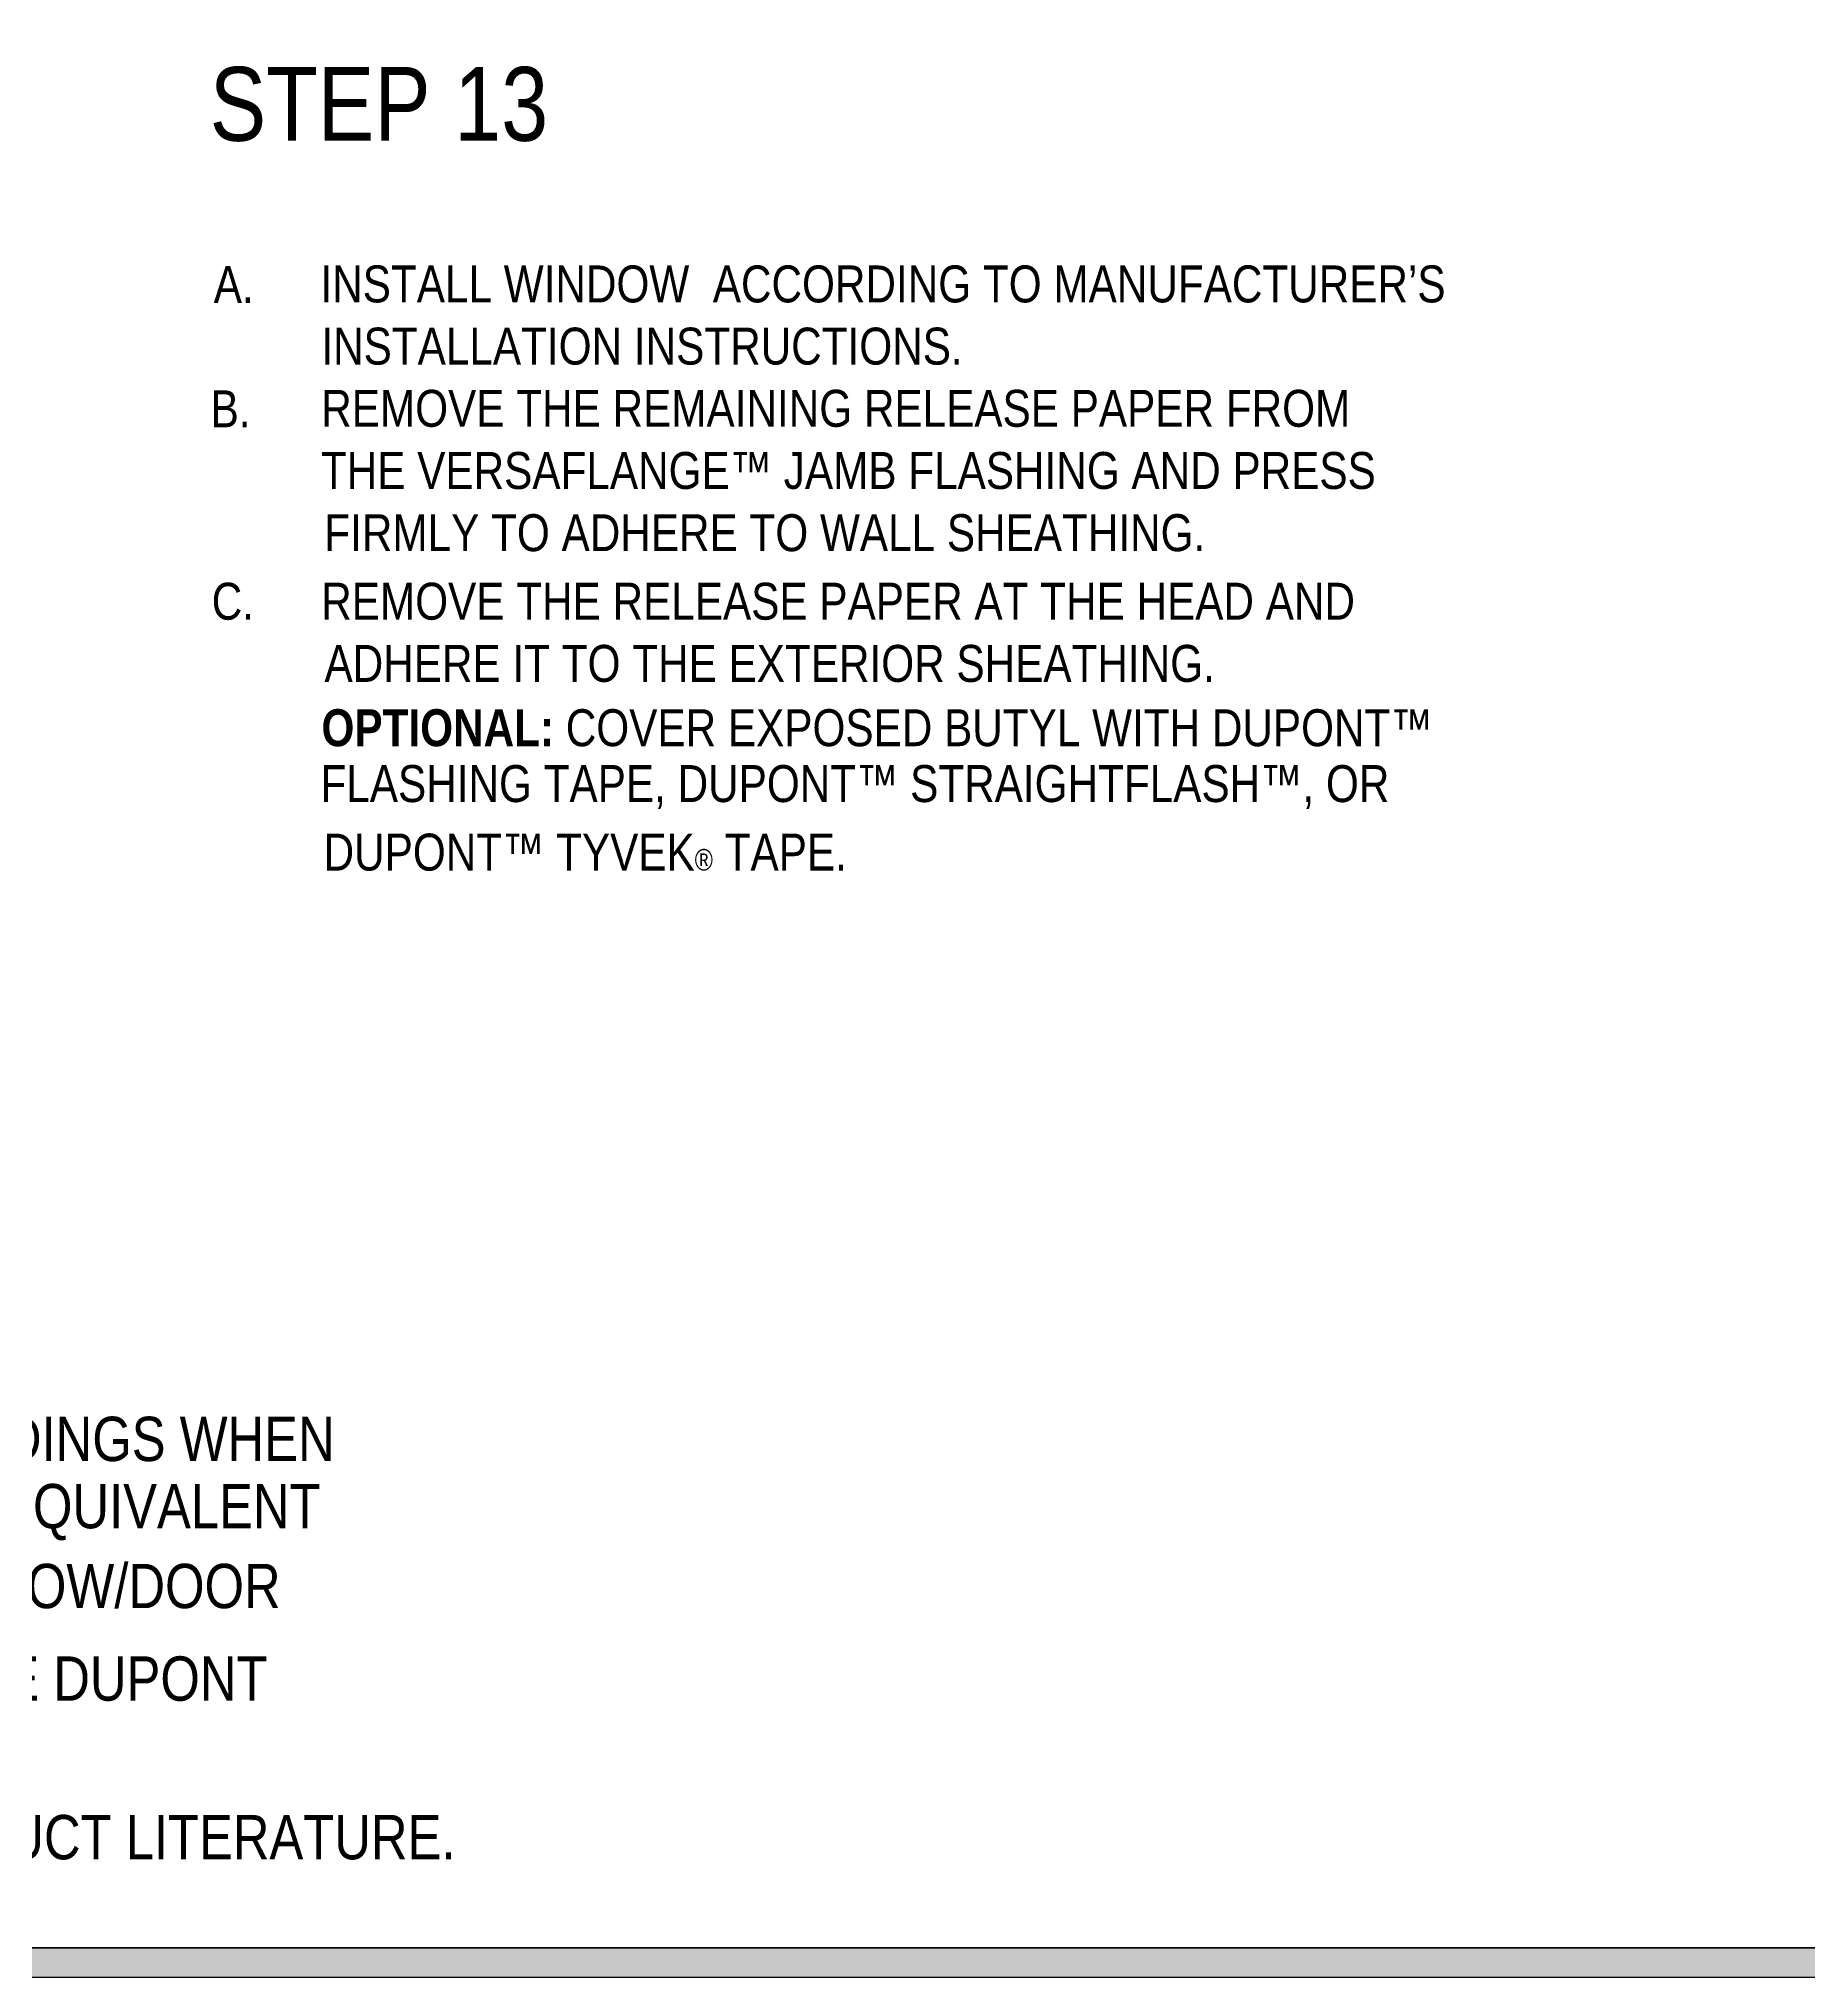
# Model space of a CAD drawing. Extents: x -1140 to 5605, y -816 to 2382.
# Drawn here: x 3382 to 3921, y -733 to -143 of the extents above; entities that cross this region are included whole.
import ezdxf

# ---------------------------------------------------------------- set-up
doc = ezdxf.new("R2010")
doc.units = 0
doc.header["$MEASUREMENT"] = 0
for name, color, linetype, lineweight in [('.ATI-TEXT', 7, 'Continuous', 0), ('G-ANNO-TTLB', 7, 'Continuous', 0), ('TYVEK', 7, 'Continuous', 0)]:
    doc.layers.add(name, color=color, linetype=linetype, lineweight=lineweight)

# ---------------------------------------------------------------- blocks, each defined once
blk = doc.blocks.new('Block_259')
at = {"layer": 'TYVEK', "color": 1, "lineweight": 25, "true_color": 0xff0000}
for points in [[(3596.59, -187.92)], [(3596.59, -208.51)]]:
    blk.add_lwpolyline(points, dxfattribs=at)
blk = doc.blocks.new('Block_499')
at = {"layer": '.ATI-TEXT', "char_height": 0.2, "attachment_point": 7}
for s, insert in [('\\C18;\\c0;\\FArial Narrow|b0|i0|c1;\\H11.249999;\\W1.000000;A.', (3434.93, -223.05)), ('\\C18;\\c0;\\FArial Narrow|b0|i0|c1;\\H11.249999;\\W1.000000;INSTALL WINDOW  ACCORDING TO MANUFACTURER’S', (3467.45, -223.05)), ('\\C18;\\c0;\\FArial Narrow|b0|i0|c1;\\H11.249999;\\W1.000000;INSTALLATION INSTRUCTIONS.', (3467.72, -242)), ('\\C18;\\c0;\\FArial Narrow|b0|i0|c1;\\H11.249999;\\W1.000000;B.', (3433.98, -260.95)), ('\\C18;\\c0;\\FArial Narrow|b0|i0|c1;\\H11.249999;\\W1.000000;REMOVE THE REMAINING RELEASE PAPER FROM', (3467.69, -260.95)), ('\\C18;\\c0;\\FArial Narrow|b0|i0|c1;\\H11.249999;\\W1.000000;THE VERSAFLANGE™ JAMB FLASHING AND PRESS ', (3467.59, -279.9)), ('\\C18;\\c0;\\FArial Narrow|b0|i0|c1;\\H11.249999;\\W1.000000;FIRMLY TO ADHERE TO WALL SHEATHING.', (3468.61, -298.85)), ('\\C18;\\c0;\\FArial Narrow|b0|i0|c1;\\H11.249999;\\W1.000000;C.', (3434.31, -319.73)), ('\\C18;\\c0;\\FArial Narrow|b0|i0|c1;\\H11.249999;\\W1.000000;REMOVE THE RELEASE PAPER AT THE HEAD AND', (3467.69, -319.73)), ('\\C18;\\c0;\\FArial Narrow|b0|i0|c1;\\H11.249999;\\W1.000000;ADHERE IT TO THE EXTERIOR SHEATHING.', (3468.68, -338.68)), ('\\C18;\\c0;\\FArial Narrow Bold|b1|i0|c1;\\H11.249999;\\W1.000000;OPTIONAL:\\FArial Narrow|b0|i0|c1; COVER EXPOSED BUTYL WITH DUPONT™', (3467.76, -358.28)), ('\\C18;\\c0;\\FArial Narrow|b0|i0|c1;\\H11.249999;\\W1.000000;FLASHING TAPE, DUPONT™ STRAIGHTFLASH™, OR ', (3467.45, -377.23)), ('\\C18;\\c0;\\FArial Narrow|b0|i0|c1;\\H11.249999;\\W1.000000;DUPONT™ TYVEK\\H6.558750;®\\H11.249999; TAPE.', (3468.41, -396.18))]:
    blk.add_mtext(s, dxfattribs=dict(at, insert=insert))
blk = doc.blocks.new('Block_516')
at = {"layer": '.ATI-TEXT', "char_height": 0.2, "attachment_point": 7}
for s, insert in [('\\C18;\\c0;\\FArial Narrow|b0|i0|c1;\\H13.500003;\\W1.000000;INSTALLATION IS APPLICABLE FOR SINGLE-FAMILY RESIDENTIAL & WOOD-FRAMED MULITI-FAMILY AND LIGHT COMMERCIAL BUILDINGS WHEN ', (2389.23, -576.14)), ('\\C18;\\c0;\\FArial Narrow|b0|i0|c1;\\H13.500003;\\W1.000000;PERFORMANCE REQUIREMENTS DO NOT EXCEED ASTM E1677 (65 MPH EQUIVALENT STRUCTURAL LOAD AND 50 MPH (6.24 PSF) EQUIVALENT', (2389.23, -600.49)), ('\\C18;\\c0;\\FArial Narrow|b0|i0|c1;\\H13.500003;\\W1.000000;WIND-DRIVEN RAIN WATER INFILTRATION WHEN TESTED IN ACCORDANCE WITH ASTM E331, ASTM E1105, OR SIMILAR), AND WINDOW/DOOR', (2389.22, -624.83)), ('\\C18;\\c0;\\FArial Narrow|b0|i0|c1;\\H13.500003;\\W1.000000;DESIGN RATINGS THAT DO NOT EXCEED DP45. SEE \\FArial Narrow Italic|b0|i1|c1;APPLICABLE STRUCTURES AND PERFORMANCE CRITERIA \\FArial Narrow|b0|i0|c1;IN THE APPLICABLE DUPONT', (2389.44, -649.17)), ('\\C18;\\c0;\\FArial Narrow|b0|i0|c1;\\H13.500003;\\W1.000000;ALWAYS CHECK \\L\\C160;\\c16730368;BUILDING.DUPON\\l\\LT\\l\\L.COM\\l\\C18;\\c0; FOR THE LATEST VERSIONS OF DUPONT INSTALLATION GUIDELINES AND OTHER PRODUCT LITERATURE.', (2390.91, -697.49))]:
    blk.add_mtext(s, dxfattribs=dict(at, insert=insert))

msp = doc.modelspace()

# ---------------------------------------------------------------- hatches: boundary and pattern name
at = {"layer": 'G-ANNO-TTLB', "true_color": 0xff00ff, "transparency": 33554687}
h = msp.add_hatch(color=6, dxfattribs=at)
edge = h.paths.add_edge_path()
edge.add_spline(control_points=[(5285.56, -733.23), (5285.56, -733.23), (2356.04, -733.23), (2356.04, -733.23), (2356.04, -733.23), (2356.04, 1723.77), (2356.04, 1723.77), (2356.04, 1723.77), (5285.56, 1723.77), (5285.56, 1723.77), (5285.56, 1723.77), (5285.56, -733.23), (5285.56, -733.23)], knot_values=[0, 0, 0, 0, 1, 1, 1, 2, 2, 2, 3, 3, 3, 4, 4, 4, 4], degree=3, periodic=0)
edge = h.paths.add_edge_path()
edge.add_spline(control_points=[(2365.04, 1714.77), (2365.04, 1714.77), (2365.04, -724.23), (2365.04, -724.23), (2365.04, -724.23), (5276.56, -724.23), (5276.56, -724.23), (5276.56, -724.23), (5276.56, 1714.77), (5276.56, 1714.77), (5276.56, 1714.77), (2365.04, 1714.77), (2365.04, 1714.77)], knot_values=[0, 0, 0, 0, 1, 1, 1, 2, 2, 2, 3, 3, 3, 4, 4, 4, 4], degree=3, periodic=0)
edge.add_line((2365.04, 1714.77), (2365.04, 1714.77))

# ---------------------------------------------------------------- linework, layer by layer
at = {"layer": 'G-ANNO-TTLB', "color": 6, "lineweight": 30, "true_color": 0xff00ff}
for p, q in [((2365.04, -724.23), (5276.56, -724.23)), ((5276.56, -724.23), (2365.04, -724.23)), ((2356.04, -733.23), (5285.56, -733.23))]:
    msp.add_line(p, q, dxfattribs=at)
at = {"layer": 'G-ANNO-TTLB', "color": 18, "lineweight": 0, "true_color": 0x000000}
msp.add_lwpolyline([(2365.04, -724.23), (2365.04, 1714.77), (5276.56, 1714.77), (5276.56, -724.23)], close=True, dxfattribs=at)
at = {"layer": 'G-ANNO-TTLB'}
for points in [[(5285.56, -733.23), (5285.56, -733.23), (2356.04, -733.23), (2356.04, -733.23), (2356.04, -733.23), (2356.04, 1723.77), (2356.04, 1723.77), (2356.04, 1723.77), (5285.56, 1723.77), (5285.56, 1723.77), (5285.56, 1723.77), (5285.56, -733.23), (5285.56, -733.23)], [(2365.04, 1714.77), (2365.04, 1714.77), (2365.04, -724.23), (2365.04, -724.23), (2365.04, -724.23), (5276.56, -724.23), (5276.56, -724.23), (5276.56, -724.23), (5276.56, 1714.77), (5276.56, 1714.77), (5276.56, 1714.77), (2365.04, 1714.77), (2365.04, 1714.77)]]:
    msp.add_open_spline(points, degree=3, knots=[0, 0, 0, 0, 1, 1, 1, 2, 2, 2, 3, 3, 3, 4, 4, 4, 4], dxfattribs=at)

# ---------------------------------------------------------------- block references
at = {"layer": '.ATI-TEXT'}
for name in ['Block_499', 'Block_516']:
    msp.add_blockref(name, (0, 0), dxfattribs=at)
at = {"layer": 'TYVEK'}
msp.add_blockref('Block_259', (0, 0), dxfattribs=at)

# ---------------------------------------------------------------- texts
at = {"layer": '.ATI-TEXT', "insert": (3433.72, -173.98), "char_height": 0.2, "attachment_point": 7}
msp.add_mtext('\\C18;\\c0;\\FArial Narrow|b0|i0|c1;\\H22.499999;\\W1.000000;STEP 13', dxfattribs=at)

doc.saveas('drawing.dxf')
